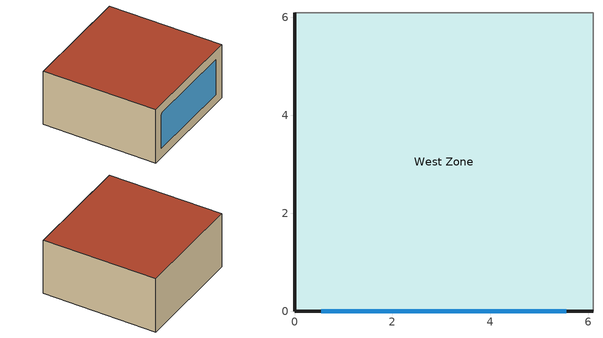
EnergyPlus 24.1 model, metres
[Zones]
West Zone
 floor ground (FLOOR SLAB 8 IN): 0,0 0,6.1 6.1,6.1 6.1,0 z0
 wall outside (EXTWALL80): 0,6.1 0,0 6.1,0 z0:3.05
 wall adiabatic (PARTITION06): 6.1,0 6.1,6.1 0,6.1 z0:3.05
 window (WIN-CON-SINGLEPANE): 0.55,0 5.55,0 z0.5:2.5
 roof outside (ROOF34): 0,6.1 0,0 6.1,0 6.1,6.1 z3.05
[Building]
NONE: Loads convergence tolerance value=0.01; Maximum number of warmup days=25; Minimum number of warmup days=6; North axis=0; Solar distribution=FullInteriorAndExterior; Temperature convergence tolerance value=0.1; Terrain=Suburbs
[Site:GroundTemperature:BuildingSurface]
20.03, 20.03, 20.13, 20.3, 20.43, 20.52, 20.62, 20.77, 20.78, 20.55, 20.44, 20.2
[Site:Location]
CHICAGO_IL_USA_WMO_725300: Elevation=190; Latitude=42; Longitude=-87.88; Time zone=-6
[SizingPeriod:DesignDay] Barometric pressure=99063; Day of month=21; Daylight saving time indicator=No; Humidity condition type=WetBulb; Rain indicator=No; Snow indicator=No; Solar model indicator=ASHRAEClearSky
Name | Daily dry bulb temperature range | Day type | Maximum dry bulb temperature | Month | Sky clearness | Wetbulb or dewpoint at maximum dry bulb | Wind direction | Wind speed
CHICAGO_IL_USA Annual Cooling 1% Design Conditions DB/MCWB | 10.7 | SummerDesignDay | 31.5 | 7 | 1 | 23 | 230 | 5.3
CHICAGO_IL_USA Annual Heating 99% Design Conditions DB | 0 | WinterDesignDay | -17.3 | 1 | 0 | -17.3 | 270 | 4.9
[Construction]
EXTWALL80: C4 - 4 IN COMMON BRICK, Glass Fiber Insulation, E1 - 3 / 4 IN PLASTER OR GYP BOARD
FLOOR SLAB 8 IN: C10 - 8 IN HW CONCRETE
PARTITION06: E1 - 3 / 4 IN PLASTER OR GYP BOARD, Glass Fiber Insulation, E1 - 3 / 4 IN PLASTER OR GYP BOARD
ROOF34: Shingle Roofing, B5 - 1 IN DENSE INSULATION, C12 - 2 IN HW CONCRETE
WIN-CON-SINGLEPANE: SINGLEPANE
[Material] Thermal absorptance=0.9
Name | Conductivity | Density | Roughness | Solar absorptance | Specific heat | Thickness | Visible absorptance
B5 - 1 IN DENSE INSULATION | 0.0432394 | 91.30524 | VeryRough | 0.5 | 836.8 | 0.0253898 | 0.5
C4 - 4 IN COMMON BRICK | 0.726422 | 1922.216 | Rough | 0.76 | 836.8 | 0.101498 | 0.76
C10 - 8 IN HW CONCRETE | 1.729577 | 2242.585 | MediumRough | 0.65 | 836.8 | 0.203302 | 0.65
C12 - 2 IN HW CONCRETE | 1.729577 | 2242.585 | MediumRough | 0.65 | 836.8 | 0.0509016 | 0.65
E1 - 3 / 4 IN PLASTER OR GYP BOARD | 0.726422 | 1601.846 | Smooth | 0.92 | 836.8 | 0.01905 | 0.92
Glass Fiber Insulation | 0.0433 | 11.47 | VeryRough | 0.5 | 830 | 0.1016 | 0.5
Shingle Roofing | 1.435549 | 881.0155 | Rough | 0.55 | 1673.6 | 0.0254 | 0.55
[MaterialProperty:PhaseChange]
E1 - 3 / 4 IN PLASTER OR GYP BOARD: Enthalpy 1=0.1; Enthalpy 2=18260; Enthalpy 3=32000; Enthalpy 4=71000; Temperature 1=-20; Temperature 2=22; Temperature 3=22.1; Temperature 4=60; Temperature coefficient for thermal conductivity=0
[WindowMaterial:Glazing]
SINGLEPANE: Back side infrared hemispherical emissivity=0.84; Back side solar reflectance at normal incidence=0.031; Back side visible reflectance at normal incidence=0.05; Conductivity=0.9; Front side infrared hemispherical emissivity=0.84; Front side solar reflectance at normal incidence=0.031; Front side visible reflectance at normal incidence=0.05; Infrared transmittance at normal incidence=0; Optical data type=SpectralAverage; Solar transmittance at normal incidence=0.9; Thickness=0.003; Visible transmittance at normal incidence=0.9
[DesignSpecification:OutdoorAir]
SZ DSOA West Zone: Outdoor air flow per person=0.00944; Outdoor air flow per zone=0; Outdoor air flow per zone floor area=0; Outdoor air method=Flow/Person
[ElectricEquipment]
West Zone ElecEq 1: Design level=2928.751; Design level calculation method=EquipmentLevel; Fraction latent=0; Fraction lost=0; Fraction radiant=0.3; Schedule=INTERMITTENT; Zone or zonelist or space or spacelist=West Zone
[HeatBalanceSettings:ConductionFiniteDifference]
HeatBalanceSettings:ConductionFiniteDifference 1: Difference scheme=FullyImplicitFirstOrder; Inside face surface temperature convergence criteria=0.002; Relaxation factor=1; Space discretization constant=3
[People]
West Zone: Activity level schedule=Activity Sch; Air velocity schedule=Air Velo Sch; Carbon dioxide generation rate=3.82e-08; Clothing insulation calculation method=ClothingInsulationSchedule; Clothing insulation schedule=Clothing Sch; Fraction radiant=0.3; Mean radiant temperature calculation type=EnclosureAveraged; Number of people=3; Number of people calculation method=People; Number of people schedule=OFFICE OCCUPANCY; Thermal comfort model 1 type=Fanger; Work efficiency schedule=Work Eff Sch; Zone or zonelist or space or spacelist=West Zone
[Sizing:Zone]
West Zone: Account for dedicated outdoor air system=No; Cooling design air flow method=DesignDay; Cooling design air flow rate=0; Dedicated outdoor air high setpoint temperature for design=Autosize; Dedicated outdoor air low setpoint temperature for design=Autosize; Dedicated outdoor air system control strategy=NeutralSupplyAir; Design specification outdoor air object=SZ DSOA West Zone; Heating design air flow method=DesignDay; Heating design air flow rate=0; Zone cooling design supply air humidity ratio=0.008; Zone cooling design supply air temperature=13; Zone cooling design supply air temperature input method=SupplyAirTemperature; Zone cooling sizing factor=0; Zone heating design supply air humidity ratio=0.008; Zone heating design supply air temperature=50; Zone heating design supply air temperature input method=SupplyAirTemperature; Zone heating sizing factor=0
[ThermostatSetpoint:SingleCooling]
Cooling Setpoint with SB: Setpoint temperature schedule=Cooling Setpoints
[ThermostatSetpoint:SingleHeating]
Heating Setpoint with SB: Setpoint temperature schedule=Heating Setpoints
[Zone]
West Zone: Ceiling height=Autocalculate; Multiplier=1; Type=1; Volume=Autocalculate
[ZoneControl:Thermostat]
Zone 1 Thermostat: Zone or zonelist=West Zone; Control 1=Heating Setpoint with SB; Control 2=Cooling Setpoint with SB; Control type schedule=Zone Control Type Sched
[Zone equipment]
West Zone: Zone1Air
[ZoneHVAC:IdealLoadsAirSystem]
Zone1Air: Cooling availability schedule=CoolingAvailSched; Cooling limit=LimitFlowRate; Dehumidification control type=ConstantSupplyHumidityRatio; Heating availability schedule=HeatingAvailSched; Heating limit=LimitFlowRate; Humidification control type=ConstantSupplyHumidityRatio; Maximum cooling air flow rate=Autosize; Maximum heating air flow rate=Autosize; Maximum heating supply air humidity ratio=0.009; Maximum heating supply air temperature=50; Minimum cooling supply air humidity ratio=0.009; Minimum cooling supply air temperature=13
[Schedule:Compact]
Activity Sch: Through: 12/31, For: AllDays, Until: 24:00, 131.8
Air Velo Sch: Through: 12/31, For: AllDays, Until: 24:00, 0.137
Clothing Sch; HeatingAvailSched: Through: 12/31, For: AllDays, Until: 24:00, 1
Cooling Setpoints: Through: 12/31, For: SummerDesignDay, Until: 24:00, 21, For: WinterDesignDay, Until: 24:00, 50, For: AllOtherDays, Until:  7:00, 30, Until: 20:00, 21, Until: 24:00, 30
CoolingAvailSched: Through: 12/31, For: AllDays, Until:  7:00, 0, Until: 17:00, 1, Until: 24:00, 0
Heating Setpoints: Through: 12/31, For: SummerDesignDay, Until: 24:00, 15, For: WinterDesignDay, Until: 24:00, 20, For: AllOtherDays, Until:  7:00, 15, Until: 17:00, 20, Until: 24:00, 15
INTERMITTENT: Through: 12/31, For: WeekDays SummerDesignDay, Until: 8:00, 0, Until: 18:00, 1, Until: 24:00, 0, For: AllOtherDays, Until: 24:00, 0
OFFICE OCCUPANCY: Through: 12/31, For: WeekDays SummerDesignDay, Until: 6:00, 0, Until: 7:00, 0.1, Until: 8:00, 0.5, Until: 12:00, 1, Until: 13:00, 0.5, Until: 16:00, 1, Until: 17:00, 0.5, Until: 18:00, 0.1, Until: 24:00, 0, For: AllOtherDays, Until: 24:00, 0
Work Eff Sch: Through: 12/31, For: AllDays, Until: 24:00, 0
Zone Control Type Sched: Through: 3/31, For: AllDays, Until: 24:00, 1, Through: 9/30, For: AllDays, Until: 24:00, 2, Through: 12/31, For: AllDays, Until: 24:00, 1
